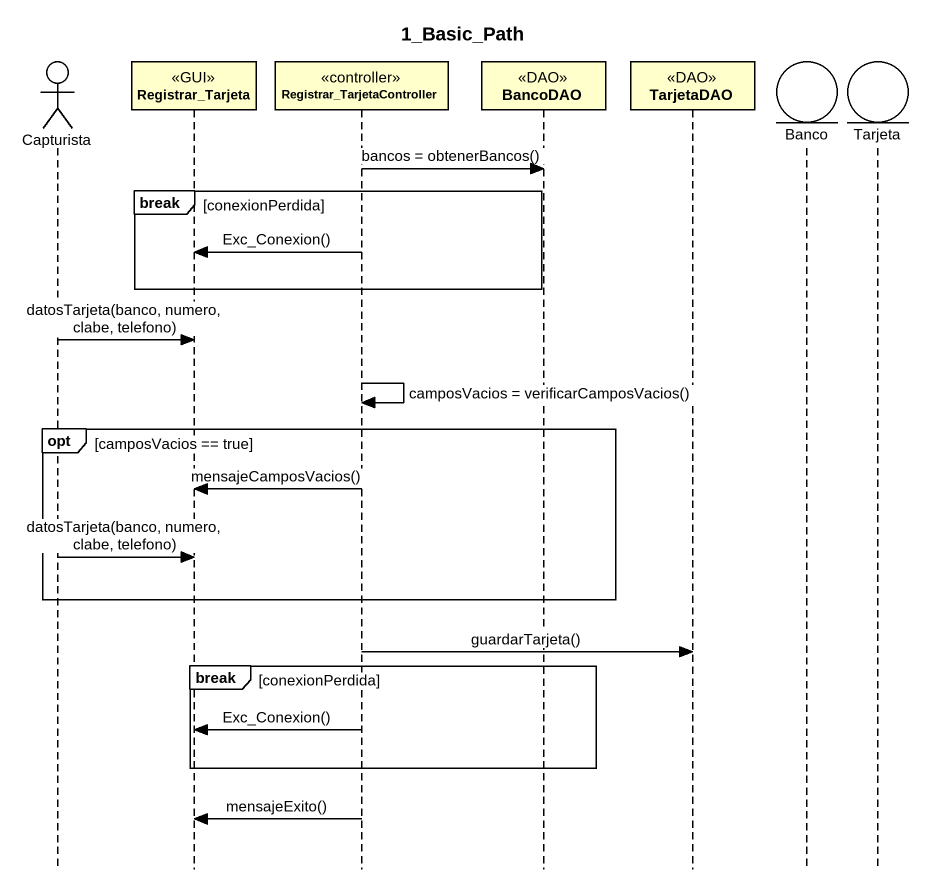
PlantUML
@startuml
title 1_Basic_Path
hide footbox
actor Capturista
participant Registrar_Tarjeta <<GUI>>
participant Registrar_TarjetaController <<controller>>
participant BancoDAO <<DAO>>
participant TarjetaDAO <<DAO>>
entity Banco
entity Tarjeta

Registrar_TarjetaController -> BancoDAO : bancos = obtenerBancos()
break conexionPerdida
  Registrar_TarjetaController -> Registrar_Tarjeta : Exc_Conexion()
end
Capturista -> Registrar_Tarjeta : datosTarjeta(banco, numero, clabe, telefono)
Registrar_TarjetaController -> Registrar_TarjetaController : camposVacios = verificarCamposVacios()
opt camposVacios == true
  Registrar_TarjetaController -> Registrar_Tarjeta : mensajeCamposVacios()
  Capturista -> Registrar_Tarjeta : datosTarjeta(banco, numero, clabe, telefono)
end
Registrar_TarjetaController -> TarjetaDAO : guardarTarjeta()
break conexionPerdida
  Registrar_TarjetaController -> Registrar_Tarjeta : Exc_Conexion()
end
Registrar_TarjetaController -> Registrar_Tarjeta : mensajeExito()
@enduml
